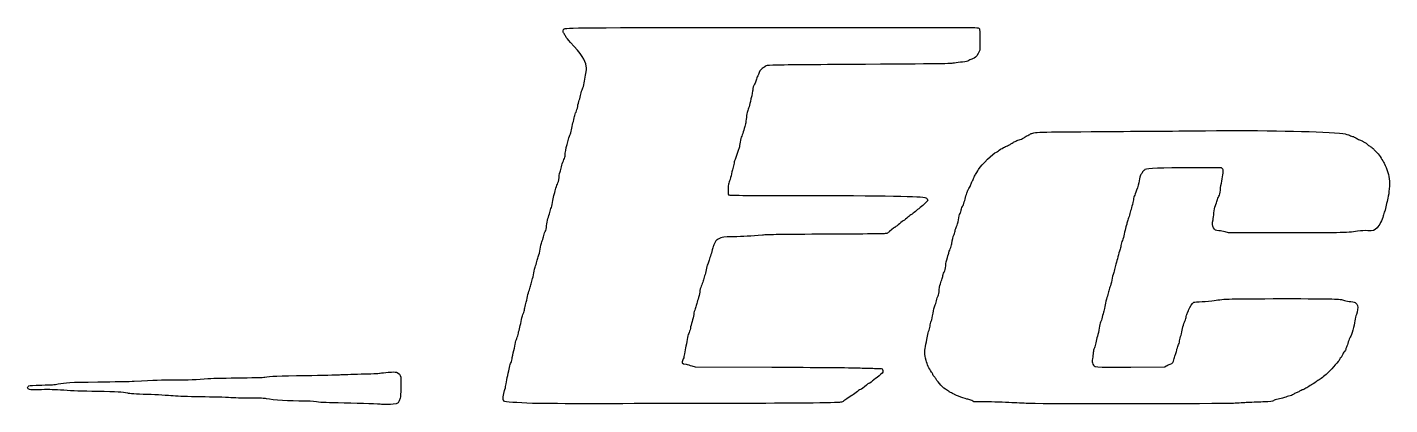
# Model space of a CAD drawing. Extents: x -70 to 70, y -14 to 14.
# Drawn here: x -70 to -19.6, y -0.1 to 13.9 of the extents above; entities that cross this region are included whole.
import ezdxf

# ---------------------------------------------------------------- set-up
doc = ezdxf.new("R2010")
doc.units = 0
doc.layers.add('Camada_1', color=7, linetype='CONTINUOUS')

msp = doc.modelspace()

# ---------------------------------------------------------------- linework, layer by layer
at = {"layer": 'Camada_1', "color": 7}
for points in [[(-34.792006, 13.304131), (-34.800216, 13.019984), (-34.859067, 12.896716)], [(-25.825389, 8.633555), (-25.856965, 8.665131), (-26.945667, 8.664684)], [(-23.657417, 6.262315), (-25.598629, 6.26771), (-25.724106, 6.301137)], [(-45.442879, 1.347094), (-45.320743, 1.308103), (-42.479046, 1.297386)], [(-29.217833, 1.302286), (-27.95839, 1.306219), (-27.900123, 1.344783)], [(-34.478009, 0.012689), (-35.016824, 0.021944), (-35.093453, 0.062225)]]:
    msp.add_lwpolyline(points, dxfattribs=at)
for points in [[(-56.916343, -0.080131)], [(-51.336283, -0.045073)], [(-32.91323, -0.048913)]]:
    msp.add_lwpolyline(points, close=True, dxfattribs=at)
for points in [[(-50.166007, 13.628458), (-50.195143, 13.671677), (-50.201021, 13.6942), (-50.193554, 13.734)], [(-50.193554, 13.734), (-50.188332, 13.761829), (-50.175229, 13.791929), (-50.164432, 13.80089)], [(-50.10345, 13.517935), (-50.117483, 13.548504), (-50.145635, 13.59824), (-50.166007, 13.628458)], [(-50.164432, 13.80089), (-50.107935, 13.847778), (-49.804045, 13.849959), (-42.351672, 13.856972)], [(-42.351672, 13.856972), (-35.597497, 13.863328), (-34.890715, 13.861804), (-34.850142, 13.840825)], [(-34.850142, 13.840825), (-34.80786, 13.818961), (-34.804742, 13.811226), (-34.794573, 13.702969)], [(-34.794573, 13.702969), (-34.788646, 13.639888), (-34.787492, 13.460411), (-34.792006, 13.304131)], [(-49.92841, 13.301823), (-50.010648, 13.390115), (-50.089415, 13.487365), (-50.10345, 13.517935)], [(-49.342148, 12.427811), (-49.37598, 12.645865), (-49.526649, 12.870487), (-49.92841, 13.301823)], [(-35.194804, 12.63535), (-35.257934, 12.599481), (-35.295514, 12.590671), (-35.438378, 12.578251)], [(-35.059346, 12.693899), (-35.092793, 12.685024), (-35.153749, 12.658677), (-35.194804, 12.63535)], [(-34.859067, 12.896716), (-34.92328, 12.76222), (-34.966389, 12.718564), (-35.059346, 12.693899)], [(-49.425105, 11.80502), (-49.413068, 11.884588), (-49.389366, 12.012796), (-49.372432, 12.089928)], [(-49.372432, 12.089928), (-49.325269, 12.304758), (-49.324459, 12.3138), (-49.342148, 12.427811)], [(-42.966194, 12.149303), (-42.966194, 12.138371), (-42.983596, 12.099734), (-43.004864, 12.063444)], [(-42.836024, 12.339942), (-42.901124, 12.297892), (-42.966194, 12.202596), (-42.966194, 12.149303)], [(-42.725309, 12.418092), (-42.748187, 12.399663), (-42.798009, 12.364495), (-42.836024, 12.339942)], [(-42.444829, 12.461153), (-42.663341, 12.452413), (-42.687256, 12.448741), (-42.725309, 12.418092)], [(-39.659492, 12.486309), (-41.060043, 12.477729), (-42.313444, 12.466409), (-42.444829, 12.461153)], [(-35.725403, 12.539825), (-35.868216, 12.511115), (-36.079441, 12.508242), (-39.659492, 12.486309)], [(-35.438378, 12.578251), (-35.531289, 12.570174), (-35.66045, 12.552881), (-35.725403, 12.539825)], [(-49.54486, 11.393923), (-49.53275, 11.458132), (-49.505775, 11.544346), (-49.484916, 11.585509)], [(-49.484916, 11.585509), (-49.461437, 11.631842), (-49.438655, 11.715459), (-49.425105, 11.80502)], [(-43.120456, 11.763814), (-43.161424, 11.701695), (-43.187435, 11.616337), (-43.187523, 11.543732)], [(-43.064513, 11.907145), (-43.076052, 11.857472), (-43.101227, 11.792973), (-43.120456, 11.763814)], [(-43.004864, 12.063444), (-43.026131, 12.027153), (-43.052973, 11.956819), (-43.064513, 11.907145)], [(-49.661599, 10.933825), (-49.648963, 11.006654), (-49.622482, 11.113702), (-49.602751, 11.17171)], [(-49.602751, 11.17171), (-49.583022, 11.229717), (-49.556971, 11.329713), (-49.54486, 11.393923)], [(-43.254909, 11.211585), (-43.318553, 10.946438), (-43.340466, 10.869219), (-43.387037, 10.745966)], [(-43.187523, 11.543732), (-43.187523, 11.515315), (-43.217881, 11.365849), (-43.254909, 11.211585)], [(-49.778145, 10.558197), (-49.766562, 10.613262), (-49.740769, 10.690512), (-49.720829, 10.729863)], [(-49.720829, 10.729863), (-49.700888, 10.769214), (-49.674235, 10.860997), (-49.661599, 10.933825)], [(-43.387037, 10.745966), (-43.397902, 10.717212), (-43.413734, 10.620889), (-43.422219, 10.531916)], [(-49.948194, 9.873291), (-49.919015, 9.92985), (-49.900459, 9.994931), (-49.890712, 10.074906)], [(-49.890712, 10.074906), (-49.882795, 10.13986), (-49.858968, 10.252645), (-49.837762, 10.32554)], [(-49.837762, 10.32554), (-49.816556, 10.398436), (-49.789729, 10.503132), (-49.778145, 10.558197)], [(-43.460586, 10.288956), (-43.473201, 10.244301), (-43.500504, 10.141747), (-43.521258, 10.06106)], [(-43.422219, 10.531916), (-43.430704, 10.442943), (-43.44797, 10.333611), (-43.460586, 10.288956)], [(-50.05902, 9.492249), (-50.046112, 9.528541), (-50.02559, 9.61033), (-50.013416, 9.674002)], [(-50.013416, 9.674002), (-50.001243, 9.737675), (-49.971893, 9.827355), (-49.948194, 9.873291)], [(-43.65373, 9.620581), (-43.666022, 9.537575), (-43.682966, 9.443703), (-43.691385, 9.411975)], [(-43.595186, 9.842927), (-43.617567, 9.798761), (-43.639911, 9.713899), (-43.65373, 9.620581)], [(-43.521258, 10.06106), (-43.542012, 9.980371), (-43.57528, 9.882212), (-43.595186, 9.842927)], [(-33.643953, 9.551323), (-33.619595, 9.573631), (-33.58415, 9.596567), (-33.565187, 9.602289)], [(-33.565187, 9.602289), (-33.546222, 9.608013), (-33.499721, 9.631802), (-33.461852, 9.655156)], [(-33.461852, 9.655156), (-33.423981, 9.678509), (-33.350577, 9.707395), (-33.29873, 9.719347)], [(-33.29873, 9.719347), (-33.242203, 9.732378), (-33.189013, 9.755498), (-33.165871, 9.777096)], [(-33.165871, 9.777096), (-33.144647, 9.796906), (-33.094066, 9.829618), (-33.05347, 9.849788)], [(-33.05347, 9.849788), (-33.012874, 9.869959), (-32.953088, 9.900451), (-32.920611, 9.917549)], [(-32.920611, 9.917549), (-32.782393, 9.990317), (-32.730638, 9.992079), (-30.241297, 10.008754)], [(-30.241297, 10.008754), (-28.962534, 10.01732), (-27.258623, 10.030404), (-26.454829, 10.03783)], [(-26.454829, 10.03783), (-24.271236, 10.058004), (-22.428807, 10.022865), (-21.492576, 9.943188)], [(-21.492576, 9.943188), (-21.298662, 9.926686), (-21.238069, 9.915858), (-21.167811, 9.885154)], [(-21.167811, 9.885154), (-21.120306, 9.864394), (-21.051716, 9.839812), (-21.015388, 9.830529)], [(-21.015388, 9.830529), (-20.97906, 9.821246), (-20.922595, 9.794485), (-20.88991, 9.771062)], [(-20.88991, 9.771062), (-20.857226, 9.747637), (-20.796521, 9.718415), (-20.755012, 9.706123)], [(-20.755012, 9.706123), (-20.713504, 9.693832), (-20.663682, 9.671415), (-20.644296, 9.656307)], [(-20.644296, 9.656307), (-20.624912, 9.6412), (-20.585802, 9.617171), (-20.557385, 9.602909)], [(-20.557385, 9.602909), (-20.528968, 9.588648), (-20.490979, 9.558697), (-20.472966, 9.536352)], [(-50.171229, 8.975133), (-50.146253, 9.027907), (-50.125812, 9.095127), (-50.125807, 9.12451)], [(-50.125807, 9.12451), (-50.125807, 9.199802), (-50.086928, 9.413787), (-50.05902, 9.492249)], [(-43.691385, 9.411975), (-43.72514, 9.284747), (-43.795205, 9.081717), (-43.8294, 9.012038)], [(-34.838201, 8.604625), (-34.72676, 8.795702), (-34.308864, 9.201372), (-34.172553, 9.250798)], [(-34.172553, 9.250798), (-34.157873, 9.256121), (-34.117779, 9.285953), (-34.083453, 9.317093)], [(-34.083453, 9.317093), (-34.049128, 9.348232), (-34.013174, 9.373709), (-34.003555, 9.373709)], [(-34.003555, 9.373709), (-33.993936, 9.373709), (-33.95559, 9.393094), (-33.918342, 9.416787)], [(-33.918342, 9.416787), (-33.881096, 9.440479), (-33.814085, 9.471316), (-33.76943, 9.485313)], [(-33.76943, 9.485313), (-33.724775, 9.499311), (-33.66831, 9.529015), (-33.643953, 9.551323)], [(-20.472966, 9.536352), (-20.454952, 9.514006), (-20.402987, 9.47751), (-20.357486, 9.455249)], [(-20.357486, 9.455249), (-20.306816, 9.430459), (-20.258946, 9.392948), (-20.233961, 9.358458)], [(-20.233961, 9.358458), (-20.211524, 9.327484), (-20.156363, 9.268506), (-20.111381, 9.227395)], [(-20.111381, 9.227395), (-20.059655, 9.18012), (-20.003152, 9.106065), (-19.957652, 9.025912)], [(-50.302001, 8.560423), (-50.286, 8.605833), (-50.260248, 8.69613), (-50.244775, 8.761083)], [(-50.244775, 8.761083), (-50.229302, 8.826036), (-50.196207, 8.922359), (-50.171229, 8.975133)], [(-43.92671, 8.643283), (-43.943409, 8.589218), (-43.972962, 8.468354), (-43.992383, 8.374696)], [(-43.880986, 8.839905), (-43.889436, 8.785827), (-43.910011, 8.697347), (-43.92671, 8.643283)], [(-43.8294, 9.012038), (-43.849323, 8.971443), (-43.872536, 8.893983), (-43.880986, 8.839905)], [(-34.953008, 8.418585), (-34.929645, 8.452696), (-34.877983, 8.536414), (-34.838201, 8.604625)], [(-28.689403, 8.599649), (-28.714881, 8.586473), (-28.753119, 8.54765), (-28.774376, 8.513375)], [(-26.945667, 8.664684), (-28.118626, 8.664238), (-28.599179, 8.646305), (-28.689403, 8.599649)], [(-25.802369, 8.474863), (-25.794532, 8.591288), (-25.796468, 8.604633), (-25.825389, 8.633555)], [(-19.957652, 9.025912), (-19.918084, 8.956208), (-19.869647, 8.874749), (-19.850012, 8.844893)], [(-19.850012, 8.844893), (-19.830378, 8.815036), (-19.782105, 8.704531), (-19.742737, 8.599325)], [(-19.742737, 8.599325), (-19.683373, 8.440677), (-19.668908, 8.382086), (-19.657951, 8.255907)], [(-50.479293, 7.86471), (-50.463529, 7.931924), (-50.433033, 8.021604), (-50.411526, 8.063997)], [(-50.411526, 8.063997), (-50.38292, 8.120384), (-50.366875, 8.186281), (-50.351758, 8.309468)], [(-50.351758, 8.309468), (-50.340392, 8.402084), (-50.318001, 8.515013), (-50.302001, 8.560423)], [(-44.060949, 8.143219), (-44.089478, 8.090719), (-44.095015, 8.054594), (-44.099927, 7.888874)], [(-43.992383, 8.374696), (-44.011806, 8.281038), (-44.04266, 8.176873), (-44.060949, 8.143219)], [(-35.127426, 8.046871), (-35.118042, 8.082446), (-35.093984, 8.139849), (-35.073962, 8.174432)], [(-35.073962, 8.174432), (-35.053941, 8.209015), (-35.028092, 8.264142), (-35.016522, 8.296937)], [(-35.016522, 8.296937), (-35.004951, 8.329732), (-34.97637, 8.384473), (-34.953008, 8.418585)], [(-28.889226, 8.257752), (-28.913475, 8.098065), (-29.018365, 7.746316), (-29.068465, 7.656679)], [(-28.841145, 8.420134), (-28.859724, 8.399703), (-28.876039, 8.34461), (-28.889226, 8.257752)], [(-28.774376, 8.513375), (-28.795634, 8.4791), (-28.825679, 8.437142), (-28.841145, 8.420134)], [(-25.901664, 7.845836), (-25.892345, 7.935147), (-25.868116, 8.084612), (-25.847822, 8.177982)], [(-25.847822, 8.177982), (-25.827529, 8.271353), (-25.807075, 8.404949), (-25.802369, 8.474863)], [(-19.657951, 8.255907), (-19.639633, 8.044937), (-19.662687, 7.71941), (-19.707902, 7.550595)], [(-50.575501, 7.453858), (-50.56304, 7.543193), (-50.542745, 7.644684), (-50.530401, 7.679393)], [(-50.530401, 7.679393), (-50.518057, 7.714103), (-50.495057, 7.797495), (-50.479293, 7.86471)], [(-44.099927, 7.888874), (-44.104831, 7.723315), (-44.102142, 7.692209), (-44.081065, 7.671134)], [(-44.081065, 7.671134), (-44.058333, 7.648402), (-43.874716, 7.646468), (-41.647626, 7.645505)], [(-41.647626, 7.645505), (-38.222463, 7.644021), (-36.927705, 7.62072), (-36.79359, 7.55814)], [(-36.79359, 7.55814), (-36.761391, 7.543116), (-36.721842, 7.489604), (-36.721842, 7.461062)], [(-35.354715, 7.458715), (-35.341226, 7.525487), (-35.311167, 7.627726), (-35.287913, 7.685913)], [(-35.287913, 7.685913), (-35.264661, 7.744099), (-35.245636, 7.801479), (-35.245636, 7.813424)], [(-35.245636, 7.813424), (-35.245636, 7.825369), (-35.222878, 7.868227), (-35.195062, 7.908665)], [(-35.195062, 7.908665), (-35.167245, 7.949103), (-35.136809, 8.011295), (-35.127426, 8.046871)], [(-29.068465, 7.656679), (-29.089642, 7.618789), (-29.110535, 7.548825), (-29.118298, 7.489811)], [(-26.020946, 7.462023), (-26.006946, 7.510738), (-25.978193, 7.580488), (-25.957049, 7.617024)], [(-25.957049, 7.617024), (-25.926806, 7.669286), (-25.914993, 7.718087), (-25.901664, 7.845836)], [(-50.695277, 7.015335), (-50.682736, 7.070067), (-50.655756, 7.154577), (-50.635316, 7.203138)], [(-50.635316, 7.203138), (-50.613908, 7.254003), (-50.588551, 7.360285), (-50.575501, 7.453858)], [(-37.176077, 7.053032), (-37.226988, 7.00623), (-37.290096, 6.956879), (-37.316316, 6.943362)], [(-37.023671, 7.176578), (-37.056583, 7.155429), (-37.125167, 7.099833), (-37.176077, 7.053032)], [(-36.721842, 7.461062), (-36.721842, 7.444694), (-36.969102, 7.211644), (-37.023671, 7.176578)], [(-35.526163, 6.982163), (-35.509842, 7.014154), (-35.489336, 7.075424), (-35.480592, 7.118317)], [(-35.480592, 7.118317), (-35.471849, 7.161211), (-35.445467, 7.228032), (-35.421966, 7.266808)], [(-35.421966, 7.266808), (-35.396506, 7.308818), (-35.369327, 7.386375), (-35.354715, 7.458715)], [(-29.170721, 7.255651), (-29.192202, 7.182755), (-29.219376, 7.077478), (-29.231109, 7.021701)], [(-29.118298, 7.489811), (-29.12565, 7.433919), (-29.14924, 7.328546), (-29.170721, 7.255651)], [(-26.138455, 6.997018), (-26.128693, 7.120354), (-26.114268, 7.195042), (-26.085709, 7.270116)], [(-26.085709, 7.270116), (-26.06409, 7.32695), (-26.034946, 7.413308), (-26.020946, 7.462023)], [(-19.82676, 7.061812), (-19.847244, 7.015494), (-19.873463, 6.937127), (-19.885023, 6.887663)], [(-19.766501, 7.281882), (-19.77916, 7.207162), (-19.806275, 7.10813), (-19.82676, 7.061812)], [(-19.707902, 7.550595), (-19.727473, 7.477523), (-19.753843, 7.356602), (-19.766501, 7.281882)], [(-50.812672, 6.526579), (-50.805988, 6.615889), (-50.787402, 6.709313), (-50.760199, 6.790348)], [(-50.760199, 6.790348), (-50.73703, 6.85936), (-50.707816, 6.960605), (-50.695277, 7.015335)], [(-37.812797, 6.558767), (-37.872899, 6.507515), (-37.928236, 6.465583), (-37.935768, 6.465583)], [(-37.622327, 6.70449), (-37.666983, 6.675594), (-37.752694, 6.610019), (-37.812797, 6.558767)], [(-37.452564, 6.837906), (-37.501279, 6.793424), (-37.577672, 6.733386), (-37.622327, 6.70449)], [(-37.316316, 6.943362), (-37.342538, 6.929844), (-37.403849, 6.882389), (-37.452564, 6.837906)], [(-35.652247, 6.50323), (-35.628036, 6.549911), (-35.603783, 6.639083), (-35.585093, 6.750149)], [(-35.585093, 6.750149), (-35.569002, 6.845766), (-35.542484, 6.950173), (-35.526163, 6.982163)], [(-29.347664, 6.657466), (-29.353121, 6.62093), (-29.373744, 6.54118), (-29.393494, 6.480243)], [(-29.295092, 6.822093), (-29.318551, 6.768084), (-29.342207, 6.694003), (-29.347664, 6.657466)], [(-29.231109, 7.021701), (-29.242841, 6.965925), (-29.271635, 6.8761), (-29.295092, 6.822093)], [(-26.153197, 6.44738), (-26.203631, 6.526908), (-26.209764, 6.61488), (-26.174019, 6.746063)], [(-26.174019, 6.746063), (-26.16185, 6.790718), (-26.145846, 6.903648), (-26.138455, 6.997018)], [(-19.885023, 6.887663), (-19.919616, 6.739655), (-20.028141, 6.527115), (-20.109613, 6.447812)], [(-50.988045, 5.926767), (-50.968228, 5.975482), (-50.94194, 6.063231), (-50.929626, 6.121765)], [(-50.929626, 6.121765), (-50.917311, 6.1803), (-50.888288, 6.264213), (-50.865129, 6.308239)], [(-50.865129, 6.308239), (-50.831454, 6.372259), (-50.820949, 6.415979), (-50.812672, 6.526579)], [(-44.366203, 6.077876), (-44.395932, 6.061978), (-44.440186, 6.039321), (-44.464544, 6.027528)], [(-43.930722, 6.117153), (-44.268992, 6.107955), (-44.318263, 6.103511), (-44.366203, 6.077876)], [(-42.833336, 6.178599), (-43.264761, 6.142643), (-43.521051, 6.128292), (-43.930722, 6.117153)], [(-40.412357, 6.211937), (-42.14837, 6.203389), (-42.612606, 6.196996), (-42.833336, 6.178599)], [(-38.227572, 6.242844), (-38.258184, 6.225981), (-38.630764, 6.22071), (-40.412357, 6.211937)], [(-38.136586, 6.309021), (-38.16633, 6.283805), (-38.207274, 6.254026), (-38.227572, 6.242844)], [(-37.935768, 6.465583), (-37.948369, 6.465583), (-37.992376, 6.431274), (-38.136586, 6.309021)], [(-35.829273, 5.852958), (-35.80877, 6.017591), (-35.786378, 6.121517), (-35.760159, 6.173709)], [(-35.760159, 6.173709), (-35.744954, 6.203978), (-35.722981, 6.274062), (-35.711329, 6.329452)], [(-35.711329, 6.329452), (-35.699678, 6.384841), (-35.673091, 6.463042), (-35.652247, 6.50323)], [(-29.457798, 6.220433), (-29.473415, 6.138473), (-29.503047, 6.031372), (-29.523646, 5.982429)], [(-29.393494, 6.480243), (-29.413243, 6.419307), (-29.44218, 6.302392), (-29.457798, 6.220433)], [(-25.952918, 6.343039), (-26.081883, 6.353616), (-26.099581, 6.362837), (-26.153197, 6.44738)], [(-25.724106, 6.301137), (-25.793119, 6.319521), (-25.896085, 6.338378), (-25.952918, 6.343039)], [(-20.832275, 6.319651), (-21.199362, 6.264753), (-21.601043, 6.2566), (-23.657417, 6.262315)], [(-20.454717, 6.342841), (-20.584036, 6.348949), (-20.672852, 6.343494), (-20.832275, 6.319651)], [(-20.109613, 6.447812), (-20.214986, 6.345245), (-20.254046, 6.333364), (-20.454717, 6.342841)], [(-51.107768, 5.41084), (-51.089349, 5.452492), (-51.06358, 5.563342), (-51.049426, 5.661818)], [(-51.049426, 5.661818), (-51.035436, 5.759152), (-51.007928, 5.877889), (-50.988045, 5.926767)], [(-44.67655, 5.675462), (-44.684492, 5.62694), (-44.711925, 5.530775), (-44.73751, 5.461762)], [(-44.629756, 5.815317), (-44.647552, 5.786919), (-44.668608, 5.723984), (-44.67655, 5.675462)], [(-44.575259, 5.924842), (-44.587437, 5.893002), (-44.611962, 5.843716), (-44.629756, 5.815317)], [(-44.530973, 5.99441), (-44.543151, 5.987987), (-44.56308, 5.956682), (-44.575259, 5.924842)], [(-44.464544, 6.027528), (-44.488901, 6.015735), (-44.518794, 6.000832), (-44.530973, 5.99441)], [(-35.939453, 5.532081), (-35.939453, 5.544137), (-35.916732, 5.604659), (-35.88896, 5.666574)], [(-35.88896, 5.666574), (-35.861188, 5.72849), (-35.834329, 5.812363), (-35.829273, 5.852958)], [(-29.619838, 5.627523), (-29.634914, 5.589117), (-29.665085, 5.477978), (-29.686883, 5.380548)], [(-29.576762, 5.795398), (-29.585377, 5.741473), (-29.604762, 5.66593), (-29.619838, 5.627523)], [(-29.523646, 5.982429), (-29.544246, 5.933487), (-29.568149, 5.849322), (-29.576762, 5.795398)], [(-51.284363, 4.781698), (-51.270827, 4.866393), (-51.241236, 4.985966), (-51.218602, 5.047415)], [(-51.218602, 5.047415), (-51.195967, 5.108864), (-51.169195, 5.198987), (-51.159105, 5.247689)], [(-51.159105, 5.247689), (-51.149017, 5.29639), (-51.125914, 5.369809), (-51.107768, 5.41084)], [(-44.85588, 5.103871), (-44.873033, 5.063999), (-44.896848, 4.970898), (-44.908803, 4.896981)], [(-44.804363, 5.256324), (-44.815546, 5.212346), (-44.838728, 5.143742), (-44.85588, 5.103871)], [(-44.73751, 5.461762), (-44.763097, 5.392749), (-44.793181, 5.300303), (-44.804363, 5.256324)], [(-36.11413, 4.808851), (-36.077012, 4.878838), (-36.067166, 4.91917), (-36.05704, 5.042703)], [(-36.05704, 5.042703), (-36.048324, 5.149059), (-36.029658, 5.237728), (-35.992129, 5.351072)], [(-35.992129, 5.351072), (-35.963157, 5.438571), (-35.939453, 5.520025), (-35.939453, 5.532081)], [(-29.754722, 5.13963), (-29.770236, 5.104555), (-29.793108, 5.021519), (-29.805549, 4.955105)], [(-29.686883, 5.380548), (-29.708682, 5.283119), (-29.739209, 5.174706), (-29.754722, 5.13963)], [(-51.34413, 4.524371), (-51.324793, 4.581205), (-51.297897, 4.697002), (-51.284363, 4.781698)], [(-44.9682, 4.673002), (-44.988914, 4.623732), (-45.015465, 4.540241), (-45.027202, 4.487466)], [(-44.908803, 4.896981), (-44.920759, 4.823063), (-44.947487, 4.722272), (-44.9682, 4.673002)], [(-36.219588, 4.472705), (-36.196131, 4.533599), (-36.172899, 4.615113), (-36.167961, 4.653849)], [(-36.167961, 4.653849), (-36.163024, 4.692585), (-36.138799, 4.762335), (-36.11413, 4.808851)], [(-29.857024, 4.760542), (-29.872895, 4.719946), (-29.899947, 4.610549), (-29.917137, 4.517438)], [(-29.805549, 4.955105), (-29.817989, 4.888691), (-29.841154, 4.801137), (-29.857024, 4.760542)], [(-51.514373, 3.913621), (-51.498557, 3.999905), (-51.469101, 4.111145), (-51.448916, 4.160823)], [(-51.448916, 4.160823), (-51.42873, 4.210502), (-51.404805, 4.289373), (-51.39575, 4.336092)], [(-51.39575, 4.336092), (-51.386696, 4.382812), (-51.363467, 4.467537), (-51.34413, 4.524371)], [(-45.151053, 4.073478), (-45.159148, 4.002007), (-45.185962, 3.886332), (-45.210637, 3.816422)], [(-45.092437, 4.29747), (-45.122701, 4.23263), (-45.140903, 4.163074), (-45.151053, 4.073478)], [(-45.027202, 4.487466), (-45.03894, 4.434692), (-45.068296, 4.349193), (-45.092437, 4.29747)], [(-36.338569, 3.940211), (-36.31811, 3.980314), (-36.302979, 4.051001), (-36.293455, 4.150967)], [(-36.293455, 4.150967), (-36.277056, 4.323076), (-36.276802, 4.324179), (-36.219588, 4.472705)], [(-30.036331, 4.082741), (-30.044052, 4.033337), (-30.069669, 3.936449), (-30.093257, 3.867437)], [(-29.985342, 4.260356), (-30.005664, 4.212073), (-30.02861, 4.132145), (-30.036331, 4.082741)], [(-29.917137, 4.517438), (-29.934327, 4.424326), (-29.96502, 4.308639), (-29.985342, 4.260356)], [(-51.62309, 3.449461), (-51.618186, 3.49668), (-51.598185, 3.585135), (-51.578649, 3.646028)], [(-51.578649, 3.646028), (-51.559112, 3.706922), (-51.53019, 3.827339), (-51.514373, 3.913621)], [(-45.270372, 3.608874), (-45.27855, 3.564632), (-45.301024, 3.493446), (-45.320312, 3.450682)], [(-45.210637, 3.816422), (-45.235312, 3.746512), (-45.262192, 3.653116), (-45.270372, 3.608874)], [(-36.522389, 3.288103), (-36.502361, 3.411475), (-36.474832, 3.526195), (-36.455837, 3.565432)], [(-36.455837, 3.565432), (-36.438021, 3.602238), (-36.411272, 3.688043), (-36.396398, 3.75611)], [(-36.396398, 3.75611), (-36.381524, 3.824178), (-36.355501, 3.907024), (-36.338569, 3.940211)], [(-30.159226, 3.598002), (-30.171921, 3.518824), (-30.195337, 3.415859), (-30.21126, 3.36919)], [(-30.093257, 3.867437), (-30.116846, 3.798424), (-30.146531, 3.677178), (-30.159226, 3.598002)], [(-27.068173, 3.428602), (-27.036269, 3.525631), (-26.939598, 3.662417), (-26.878935, 3.696365)], [(-26.878935, 3.696365), (-26.865093, 3.704112), (-26.730791, 3.715215), (-26.580488, 3.721039)], [(-26.580488, 3.721039), (-26.425691, 3.727037), (-26.230405, 3.7446), (-26.130063, 3.761546)], [(-26.130063, 3.761546), (-25.747846, 3.826097), (-25.584168, 3.830538), (-23.590988, 3.830428)], [(-23.590988, 3.830428), (-21.59917, 3.830316), (-21.520903, 3.828001), (-21.310606, 3.762971)], [(-21.310606, 3.762971), (-21.257636, 3.74659), (-21.15199, 3.727278), (-21.075839, 3.720055)], [(-21.075839, 3.720055), (-20.954666, 3.708561), (-20.932134, 3.701895), (-20.895346, 3.666649)], [(-20.895346, 3.666649), (-20.872225, 3.644499), (-20.845679, 3.603259), (-20.836355, 3.575008)], [(-20.836355, 3.575008), (-20.811652, 3.500154), (-20.828201, 3.357371), (-20.874204, 3.248446)], [(-51.799176, 2.778731), (-51.778889, 2.849759), (-51.750143, 2.97654), (-51.735295, 3.060467)], [(-51.735295, 3.060467), (-51.719848, 3.147781), (-51.691982, 3.245262), (-51.670156, 3.288335)], [(-51.670156, 3.288335), (-51.649176, 3.329735), (-51.627997, 3.402242), (-51.62309, 3.449461)], [(-45.370378, 3.24675), (-45.378624, 3.177353), (-45.40552, 3.05767), (-45.430146, 2.980789)], [(-45.320312, 3.450682), (-45.340178, 3.406641), (-45.361883, 3.318224), (-45.370378, 3.24675)], [(-36.587446, 2.999848), (-36.57045, 3.042661), (-36.541175, 3.172376), (-36.522389, 3.288103)], [(-30.269922, 3.146411), (-30.286265, 3.070554), (-30.31372, 2.985701), (-30.330933, 2.957849)], [(-30.21126, 3.36919), (-30.227182, 3.32252), (-30.253581, 3.222269), (-30.269922, 3.146411)], [(-27.229967, 2.958804), (-27.206737, 3.007941), (-27.179829, 3.088001), (-27.17017, 3.136715)], [(-27.17017, 3.136715), (-27.160511, 3.185429), (-27.141008, 3.248539), (-27.126827, 3.276954)], [(-27.126827, 3.276954), (-27.112648, 3.305371), (-27.086253, 3.373613), (-27.068173, 3.428602)], [(-20.874204, 3.248446), (-20.901729, 3.183274), (-20.918962, 3.106991), (-20.929164, 3.005149)], [(-51.911513, 2.361729), (-51.888759, 2.414504), (-51.862473, 2.500862), (-51.853102, 2.553636)], [(-51.853102, 2.553636), (-51.843731, 2.60641), (-51.819464, 2.707703), (-51.799176, 2.778731)], [(-45.555452, 2.544281), (-45.580553, 2.496198), (-45.600181, 2.421192), (-45.614817, 2.317443)], [(-45.496437, 2.728564), (-45.50827, 2.666718), (-45.534827, 2.583792), (-45.555452, 2.544281)], [(-45.430146, 2.980789), (-45.454774, 2.90391), (-45.484603, 2.790409), (-45.496437, 2.728564)], [(-36.74443, 2.383431), (-36.732062, 2.460289), (-36.705975, 2.565596), (-36.686458, 2.617447)], [(-36.686458, 2.617447), (-36.666941, 2.669299), (-36.643631, 2.759037), (-36.634659, 2.816864)], [(-36.634659, 2.816864), (-36.625687, 2.874693), (-36.604441, 2.957036), (-36.587446, 2.999848)], [(-30.383167, 2.737377), (-30.394682, 2.643966), (-30.423256, 2.509602), (-30.446666, 2.43879)], [(-30.330933, 2.957849), (-30.352921, 2.922271), (-30.368456, 2.8567), (-30.383167, 2.737377)], [(-27.355428, 2.479803), (-27.335701, 2.540697), (-27.308905, 2.653282), (-27.295881, 2.729991)], [(-27.295881, 2.729991), (-27.282502, 2.80879), (-27.253826, 2.908331), (-27.229967, 2.958804)], [(-20.929164, 3.005149), (-20.945752, 2.839584), (-21.050339, 2.480767), (-21.103957, 2.405466)], [(-52.02314, 1.911486), (-51.995364, 2.025154), (-51.968195, 2.15137), (-51.962762, 2.191966)], [(-51.962762, 2.191966), (-51.957333, 2.232561), (-51.934268, 2.308955), (-51.911513, 2.361729)], [(-45.614817, 2.317443), (-45.626842, 2.232192), (-45.653228, 2.092691), (-45.673451, 2.00744)], [(-36.778681, 1.549817), (-36.845733, 1.804973), (-36.848154, 1.853049), (-36.804529, 2.062826)], [(-36.804529, 2.062826), (-36.783842, 2.162301), (-36.756798, 2.306573), (-36.74443, 2.383431)], [(-30.505823, 2.201806), (-30.51495, 2.142278), (-30.538769, 2.054729), (-30.558751, 2.007253)], [(-30.446666, 2.43879), (-30.470074, 2.367978), (-30.496696, 2.261336), (-30.505823, 2.201806)], [(-27.516978, 1.92269), (-27.505382, 1.97758), (-27.479448, 2.054943), (-27.459347, 2.094612)], [(-27.459347, 2.094612), (-27.439247, 2.134279), (-27.415712, 2.212264), (-27.407048, 2.26791)], [(-27.407048, 2.26791), (-27.398384, 2.323558), (-27.375156, 2.418909), (-27.355428, 2.479803)], [(-21.236171, 2.037469), (-21.252557, 2.00535), (-21.265964, 1.96886), (-21.265964, 1.956382)], [(-21.170843, 2.228653), (-21.190386, 2.155621), (-21.219785, 2.069589), (-21.236171, 2.037469)], [(-21.103957, 2.405466), (-21.121199, 2.381251), (-21.151298, 2.301685), (-21.170843, 2.228653)], [(-52.140025, 1.433281), (-52.120743, 1.471332), (-52.097919, 1.547992), (-52.089305, 1.60364)], [(-52.089305, 1.60364), (-52.080692, 1.659288), (-52.050918, 1.797818), (-52.02314, 1.911486)], [(-45.769193, 1.568094), (-45.827476, 1.453849), (-45.813623, 1.433556), (-45.656929, 1.403636)], [(-45.724048, 1.740959), (-45.731652, 1.679646), (-45.751968, 1.601858), (-45.769193, 1.568094)], [(-45.673451, 2.00744), (-45.693675, 1.922189), (-45.716443, 1.802274), (-45.724048, 1.740959)], [(-36.579049, 1.11637), (-36.680014, 1.263926), (-36.734829, 1.38294), (-36.778681, 1.549817)], [(-30.627263, 1.614635), (-30.641854, 1.490887), (-30.640686, 1.474698), (-30.612579, 1.411157)], [(-30.603247, 1.835006), (-30.607738, 1.787748), (-30.618545, 1.68858), (-30.627263, 1.614635)], [(-30.558751, 2.007253), (-30.578734, 1.959774), (-30.598758, 1.882264), (-30.603247, 1.835006)], [(-27.757472, 1.407878), (-27.659846, 1.43626), (-27.641628, 1.461457), (-27.605221, 1.61844)], [(-27.605221, 1.61844), (-27.592549, 1.673076), (-27.572254, 1.741428), (-27.560121, 1.770335)], [(-27.560121, 1.770335), (-27.547989, 1.799242), (-27.528574, 1.867802), (-27.516978, 1.92269)], [(-21.495186, 1.579318), (-21.525138, 1.519816), (-21.747517, 1.266295), (-21.904343, 1.112862)], [(-21.44188, 1.66093), (-21.456895, 1.644461), (-21.480882, 1.607736), (-21.495186, 1.579318)], [(-21.391914, 1.755123), (-21.404382, 1.719785), (-21.426867, 1.677398), (-21.44188, 1.66093)], [(-21.317604, 1.876532), (-21.346006, 1.845095), (-21.379447, 1.79046), (-21.391914, 1.755123)], [(-21.265964, 1.956382), (-21.265964, 1.943903), (-21.289202, 1.907971), (-21.317604, 1.876532)], [(-59.706373, 0.990191), (-59.117736, 0.998532), (-58.55973, 1.011453), (-58.46636, 1.018901)], [(-58.46636, 1.018901), (-58.37299, 1.026349), (-58.014272, 1.038868), (-57.669209, 1.04672)], [(-57.669209, 1.04672), (-57.324145, 1.054572), (-57.007579, 1.067516), (-56.965727, 1.075483)], [(-56.965727, 1.075483), (-56.923875, 1.08345), (-56.787225, 1.098308), (-56.662062, 1.108503)], [(-56.662062, 1.108503), (-56.475642, 1.123684), (-56.421963, 1.123529), (-56.365207, 1.107632)], [(-56.365207, 1.107632), (-56.27644, 1.082779), (-56.213073, 1.013121), (-56.200646, 0.926736)], [(-52.264688, 0.913139), (-52.240875, 1.013578), (-52.210972, 1.156132), (-52.198236, 1.229928)], [(-52.198236, 1.229928), (-52.185501, 1.303722), (-52.159306, 1.395232), (-52.140025, 1.433281)], [(-45.656929, 1.403636), (-45.606376, 1.393983), (-45.510053, 1.368539), (-45.442879, 1.347094)], [(-42.479046, 1.297386), (-40.873427, 1.291331), (-39.489662, 1.279822), (-39.297822, 1.27093)], [(-39.297822, 1.27093), (-39.111081, 1.262273), (-38.838722, 1.254949), (-38.692577, 1.254656)], [(-38.451848, 1.034775), (-38.539763, 0.95295), (-38.632934, 0.879587), (-38.707017, 0.833856)], [(-38.692577, 1.254656), (-38.546433, 1.254377), (-38.418053, 1.248539), (-38.407288, 1.241714)], [(-38.379676, 1.169366), (-38.371982, 1.112003), (-38.375084, 1.106223), (-38.451848, 1.034775)], [(-38.407288, 1.241714), (-38.396524, 1.234889), (-38.384099, 1.202333), (-38.379676, 1.169366)], [(-36.529936, 1.02415), (-36.529936, 1.035395), (-36.552036, 1.076893), (-36.579049, 1.11637)], [(-36.480399, 0.948306), (-36.507643, 0.978776), (-36.529936, 1.012906), (-36.529936, 1.02415)], [(-30.612579, 1.411157), (-30.559486, 1.291131), (-30.645265, 1.297826), (-29.217833, 1.302286)], [(-27.900123, 1.344783), (-27.868076, 1.365992), (-27.803883, 1.394387), (-27.757472, 1.407878)], [(-21.904343, 1.112862), (-22.013749, 1.005824), (-22.161167, 0.885661), (-22.245063, 0.835135)], [(-69.994027, 0.513664), (-70.010846, 0.545089), (-69.992158, 0.582706), (-69.946921, 0.608491)], [(-69.478858, 0.4638), (-69.874209, 0.453467), (-69.966597, 0.462411), (-69.994027, 0.513664)], [(-69.946921, 0.608491), (-69.923805, 0.621666), (-69.785679, 0.629652), (-69.471477, 0.635979)], [(-69.471477, 0.635979), (-69.104708, 0.643365), (-69.001983, 0.650254), (-68.873613, 0.676082)], [(-68.873613, 0.676082), (-68.577617, 0.735635), (-68.483019, 0.740586), (-67.397407, 0.753346)], [(-67.397407, 0.753346), (-66.80877, 0.760264), (-66.207585, 0.772608), (-66.061441, 0.780777)], [(-66.061441, 0.780777), (-65.27516, 0.824725), (-65.05558, 0.831886), (-64.563091, 0.829641)], [(-64.563091, 0.829641), (-64.077298, 0.827426), (-63.714067, 0.842018), (-63.330459, 0.879155)], [(-63.330459, 0.879155), (-63.281744, 0.883869), (-62.806775, 0.893369), (-62.274972, 0.900263)], [(-62.274972, 0.900263), (-61.711469, 0.907567), (-61.274182, 0.919325), (-61.226865, 0.928444)], [(-61.226865, 0.928444), (-61.048744, 0.962773), (-60.731221, 0.975668), (-59.706373, 0.990191)], [(-56.200646, 0.926736), (-56.186504, 0.828427), (-56.203224, 0.22097), (-56.221891, 0.154796)], [(-52.365185, 0.43528), (-52.344658, 0.483995), (-52.32339, 0.570353), (-52.317924, 0.627187)], [(-52.317924, 0.627187), (-52.312456, 0.684021), (-52.288502, 0.812699), (-52.264688, 0.913139)], [(-38.982063, 0.638259), (-39.092216, 0.544201), (-39.168382, 0.488092), (-39.21185, 0.468981)], [(-38.897211, 0.693616), (-38.908223, 0.693616), (-38.946407, 0.668705), (-38.982063, 0.638259)], [(-38.816017, 0.748974), (-38.84966, 0.718527), (-38.886198, 0.693616), (-38.897211, 0.693616)], [(-38.707017, 0.833856), (-38.733323, 0.817618), (-38.782373, 0.779421), (-38.816017, 0.748974)], [(-36.411574, 0.856), (-36.422183, 0.876298), (-36.453154, 0.917835), (-36.480399, 0.948306)], [(-36.02541, 0.456232), (-36.128688, 0.508522), (-36.349366, 0.736975), (-36.411574, 0.856)], [(-22.70614, 0.536432), (-22.747217, 0.509359), (-22.812632, 0.477636), (-22.851506, 0.465937)], [(-22.535501, 0.64182), (-22.588275, 0.610929), (-22.665063, 0.563506), (-22.70614, 0.536432)], [(-22.365737, 0.752447), (-22.406333, 0.722492), (-22.482727, 0.672709), (-22.535501, 0.64182)], [(-22.245063, 0.835135), (-22.270838, 0.819613), (-22.325142, 0.782404), (-22.365737, 0.752447)], [(-68.659564, 0.441834), (-69.025529, 0.468119), (-69.167787, 0.471933), (-69.478858, 0.4638)], [(-67.426932, 0.398579), (-67.985346, 0.406674), (-68.346433, 0.419344), (-68.659564, 0.441834)], [(-66.297633, 0.330942), (-66.51059, 0.378653), (-66.656898, 0.387415), (-67.426932, 0.398579)], [(-65.566912, 0.286337), (-66.014486, 0.301641), (-66.223916, 0.314425), (-66.297633, 0.330942)], [(-64.62214, 0.236103), (-64.796701, 0.251934), (-65.221848, 0.274539), (-65.566912, 0.286337)], [(-63.581414, 0.199245), (-64.125655, 0.205323), (-64.38334, 0.214448), (-64.62214, 0.236103)], [(-62.48164, 0.169645), (-62.688678, 0.181482), (-63.183577, 0.194803), (-63.581414, 0.199245)], [(-61.699252, 0.150167), (-61.922528, 0.149046), (-62.274603, 0.157805), (-62.48164, 0.169645)], [(-61.167817, 0.128299), (-61.266561, 0.147119), (-61.379785, 0.151778), (-61.699252, 0.150167)], [(-59.772802, 0.044304), (-60.301169, 0.044985), (-60.929036, 0.082786), (-61.167817, 0.128299)], [(-59.315178, 0.01334), (-59.457575, 0.03076), (-59.655534, 0.044154), (-59.772802, 0.044304)], [(-58.296596, -0.029616), (-58.928704, -0.019523), (-59.108528, -0.011939), (-59.315178, 0.01334)], [(-56.221891, 0.154796), (-56.271802, -0.022111), (-56.304668, -0.051559), (-56.477237, -0.073973)], [(-52.389644, 0.042536), (-52.431223, 0.078495), (-52.416604, 0.313257), (-52.365185, 0.43528)], [(-51.336284, -0.045073), (-51.893416, -0.021806), (-52.360128, 0.01701), (-52.389644, 0.042536)], [(-39.822469, 0.049292), (-39.843715, 0.029846), (-39.894899, 0.008), (-39.940565, -0.001116)], [(-39.531325, 0.244608), (-39.652378, 0.171705), (-39.788474, 0.080405), (-39.822469, 0.049292)], [(-39.368942, 0.361775), (-39.432416, 0.312892), (-39.505489, 0.260167), (-39.531325, 0.244608)], [(-39.21185, 0.468981), (-39.234778, 0.458901), (-39.305469, 0.410658), (-39.368942, 0.361775)], [(-35.932865, 0.399659), (-35.937674, 0.407436), (-35.979317, 0.432893), (-36.02541, 0.456232)], [(-35.839927, 0.346972), (-35.886238, 0.368173), (-35.928058, 0.391882), (-35.932865, 0.399659)], [(-35.733184, 0.288096), (-35.745583, 0.299277), (-35.793617, 0.32577), (-35.839927, 0.346972)], [(-35.233692, 0.111483), (-35.312785, 0.122645), (-35.70253, 0.260451), (-35.733184, 0.288096)], [(-35.093453, 0.062225), (-35.135599, 0.08438), (-35.198706, 0.106546), (-35.233692, 0.111483)], [(-33.511094, -0.020704), (-33.746549, -0.007428), (-34.181661, 0.007599), (-34.478009, 0.012689)], [(-24.336329, 0.012168), (-24.527207, 0.006627), (-24.799632, -0.005068), (-24.941717, -0.013827)], [(-23.940944, 0.056656), (-23.987128, 0.023771), (-24.004719, 0.021791), (-24.336329, 0.012168)], [(-23.766614, 0.112817), (-23.84762, 0.098837), (-23.90987, 0.078783), (-23.940944, 0.056656)], [(-23.571842, 0.16404), (-23.609668, 0.147825), (-23.697317, 0.124773), (-23.766614, 0.112817)], [(-23.379788, 0.222266), (-23.44759, 0.206456), (-23.534016, 0.180254), (-23.571842, 0.16404)], [(-23.208685, 0.287487), (-23.236824, 0.266024), (-23.307248, 0.239179), (-23.379788, 0.222266)], [(-23.095445, 0.347002), (-23.131425, 0.334331), (-23.182382, 0.307549), (-23.208685, 0.287487)], [(-22.976109, 0.407353), (-23.005766, 0.38683), (-23.059467, 0.359673), (-23.095445, 0.347002)], [(-22.851506, 0.465937), (-22.890381, 0.454237), (-22.946452, 0.427875), (-22.976109, 0.407353)], [(-56.916343, -0.080126), (-56.985591, -0.063793), (-57.627647, -0.040297), (-58.296596, -0.029616)], [(-56.477237, -0.073973), (-56.57894, -0.087184), (-56.869184, -0.091254), (-56.916343, -0.080131)], [(-41.224271, -0.030908), (-42.773465, -0.048555), (-50.977706, -0.060048), (-51.336283, -0.045073)], [(-39.940565, -0.001116), (-39.990944, -0.011172), (-40.472252, -0.022342), (-41.224271, -0.030908)], [(-32.91323, -0.048889), (-33.0066, -0.046663), (-33.275639, -0.033979), (-33.511094, -0.020704)], [(-25.480533, -0.044377), (-25.724689, -0.057109), (-32.39869, -0.061182), (-32.91323, -0.048913)], [(-24.941717, -0.013827), (-25.083802, -0.022585), (-25.326269, -0.036333), (-25.480533, -0.044377)]]:
    msp.add_open_spline(points, degree=3, dxfattribs=at)

doc.saveas('drawing.dxf')
